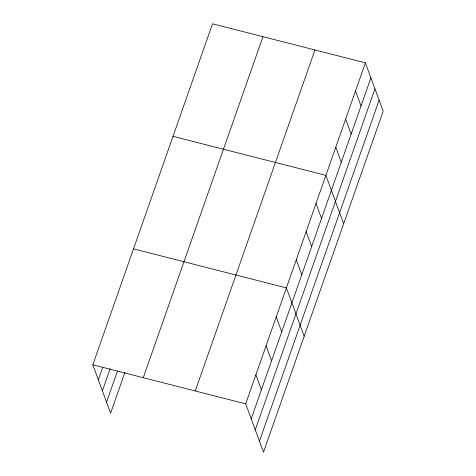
<?xml version="1.0" encoding="UTF-8"?>
<svg xmlns="http://www.w3.org/2000/svg" width="476" height="476" viewBox="0 0 476 476"><rect width="100%" height="100%" fill="white"/><g stroke="black" fill="none" stroke-linecap="round" stroke-linejoin="round"><path stroke-width="0.71" d="M124.902 372.446L110.611 413.168L92.826 364.818L212.51 23.8L365.389 62.832L383.174 111.182L263.49 452.2L245.699 403.85L365.389 62.832M98.336 379.794L102.697 367.371M102.388 390.808L110.14 368.721M106.559 402.155L117.459 371.096M143.27 377.7L262.96 36.682M195.249 390.969L314.939 49.95M251.209 418.826L370.899 77.814M255.261 429.84L374.951 88.828M259.438 441.187L379.122 100.168M173.014 136.338L325.887 175.37L343.678 223.72M133.518 248.871L286.391 287.903L304.182 336.252M92.826 364.818L245.699 403.85M355.512 90.964L361.022 105.946M345.635 119.101L351.151 134.077M335.764 147.233L341.274 162.215M316.016 203.502L321.526 218.484M306.139 231.633L311.655 246.616M296.268 259.771L301.778 274.747M276.217 316.891L281.732 331.867M266.042 345.873L271.558 360.856M255.874 374.862L261.383 389.844"/></g></svg>
